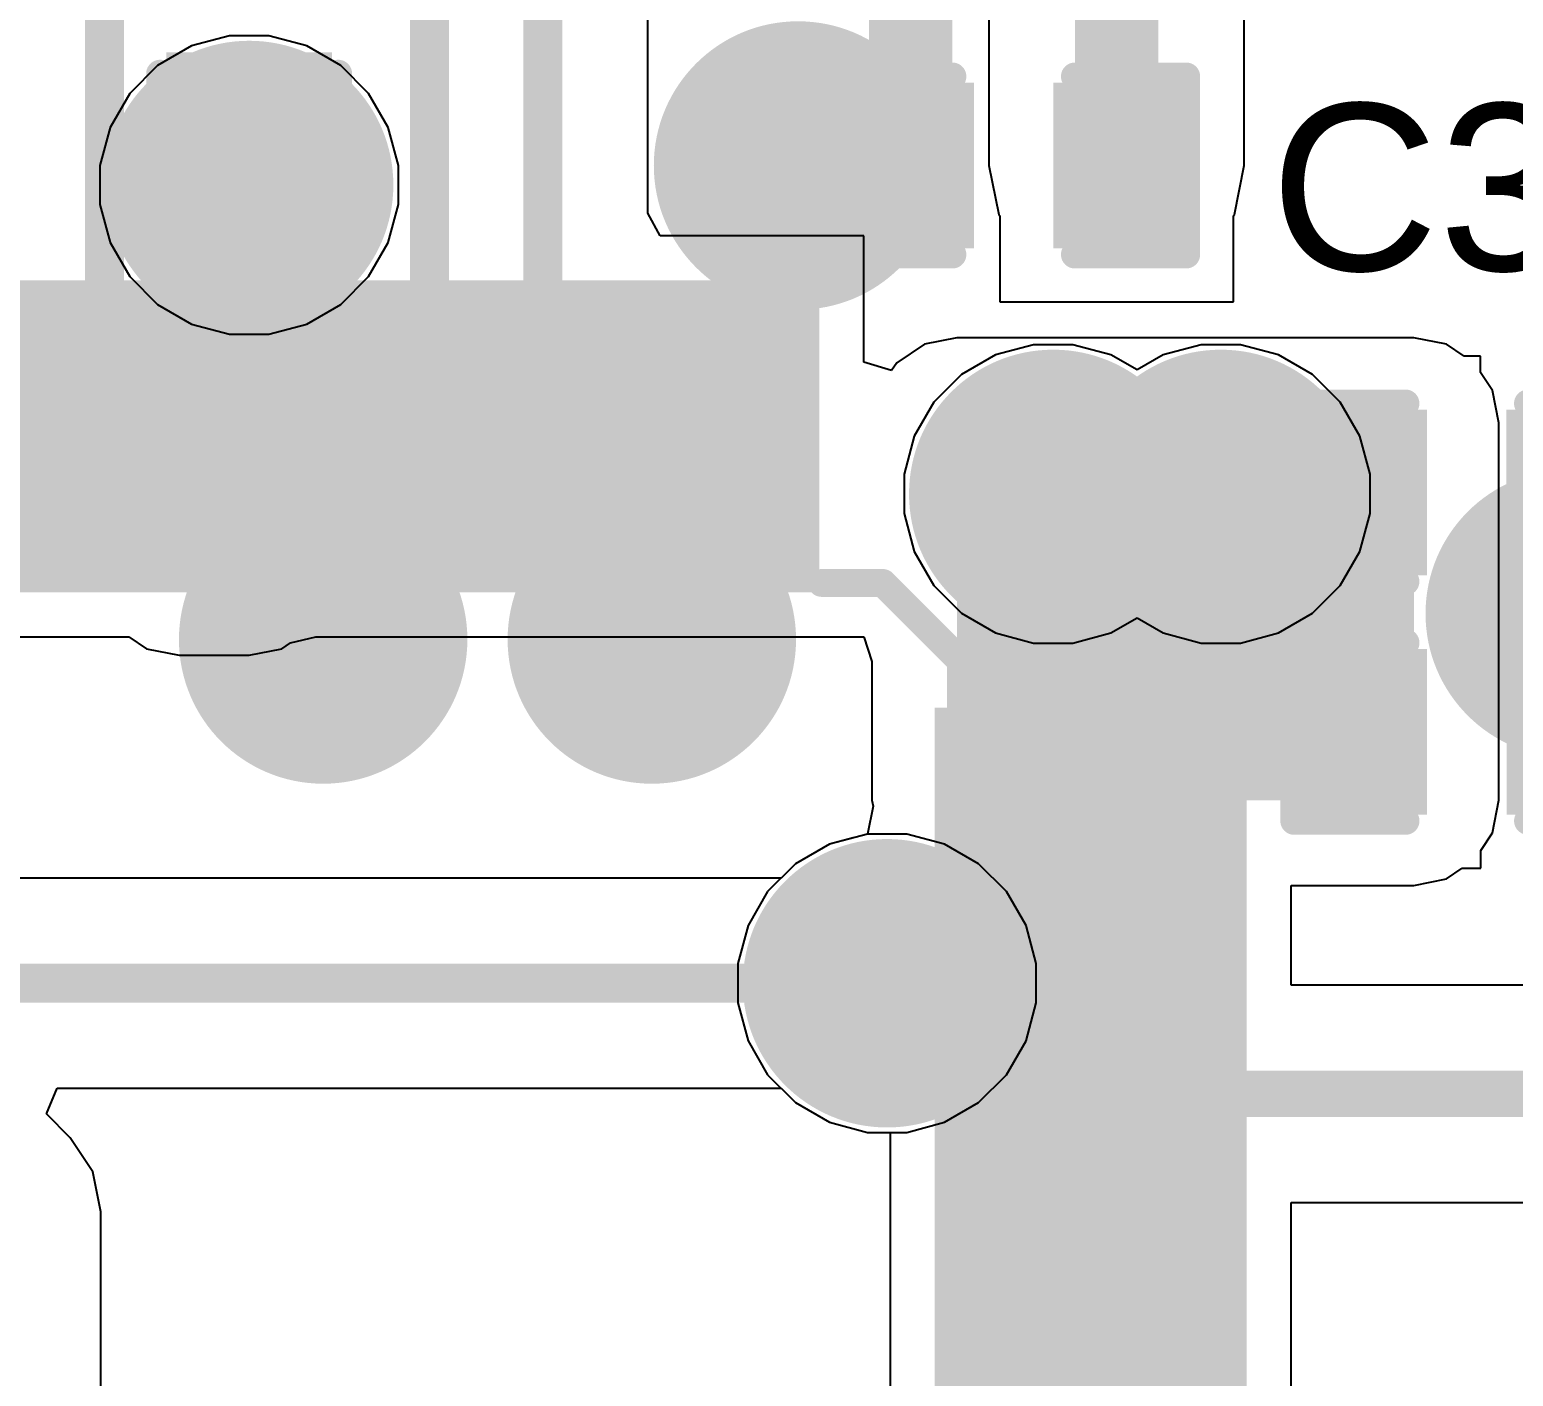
# Model space of a CAD drawing. Header units: inches. Extents: x -0.14 to 3.84, y -0.14 to 3.05.
# Drawn here: x 2.8303 to 3.0969, y 0.7752 to 1.0172 of the extents above; entities that cross this region are included whole.
import ezdxf

# ---------------------------------------------------------------- set-up
doc = ezdxf.new("R2010")
doc.units = ezdxf.units.IN
doc.header["$MEASUREMENT"] = 0
for name, color, linetype in [('Bottom Layer', 5, 'Continuous'), ('Bottom Solder', 6, 'Continuous'), ('Ground Layer', 76, 'Continuous'), ('Power Layer', 16, 'Continuous'), ('Top Layer', 1, 'Continuous'), ('Top Overlay', 2, 'Continuous'), ('Top Paste', 8, 'Continuous'), ('Top Solder', 216, 'Continuous'), ('Via Holes', 16, 'Continuous')]:
    doc.layers.add(name, color=color, linetype=linetype)
doc.styles.add('Arial', font='', dxfattribs={"height": 0.2})
doc.styles.get('Arial').set_extended_font_data('Arial')

# ---------------------------------------------------------------- blocks, each defined once
blk = doc.blocks.new('48_LQFP__7_7__6')
at = {"layer": 'Top Layer'}
for points in [[(-0.02323, 0.19134), (-0.02323, 0.14331), (-0.03583, 0.14331), (-0.03583, 0.19134)], [(-0.00354, 0.19134), (-0.00354, 0.14331), (-0.01614, 0.14331), (-0.01614, 0.19134)], [(0.01614, 0.19134), (0.01614, 0.14331), (0.00354, 0.14331), (0.00354, 0.19134)], [(0.03583, 0.19134), (0.03583, 0.14331), (0.02323, 0.14331), (0.02323, 0.19134)], [(0.05551, 0.19134), (0.05551, 0.14331), (0.04291, 0.14331), (0.04291, 0.19134)], [(0.0752, 0.19134), (0.0752, 0.14331), (0.0626, 0.14331), (0.0626, 0.19134)], [(0.09488, 0.19134), (0.09488, 0.14331), (0.08228, 0.14331), (0.08228, 0.19134)], [(0.11457, 0.19134), (0.11457, 0.14331), (0.10197, 0.14331), (0.10197, 0.19134)], [(0.19134, 0.11457), (0.19134, 0.10197), (0.14331, 0.10197), (0.14331, 0.11457)], [(0.19134, 0.09488), (0.19134, 0.08228), (0.14331, 0.08228), (0.14331, 0.09488)], [(0.19134, 0.0752), (0.19134, 0.0626), (0.14331, 0.0626), (0.14331, 0.0752)], [(0.19134, 0.05551), (0.19134, 0.04291), (0.14331, 0.04291), (0.14331, 0.05551)], [(0.19134, 0.03583), (0.19134, 0.02323), (0.14331, 0.02323), (0.14331, 0.03583)], [(0.19134, 0.01614), (0.19134, 0.00354), (0.14331, 0.00354), (0.14331, 0.01614)]]:
    blk.add_hatch(color=1, dxfattribs=at).paths.add_polyline_path(points)
at = {"layer": 'Top Paste'}
for points in [[(-0.02323, 0.19134), (-0.02323, 0.14331), (-0.03583, 0.14331), (-0.03583, 0.19134)], [(-0.00354, 0.19134), (-0.00354, 0.14331), (-0.01614, 0.14331), (-0.01614, 0.19134)], [(0.01614, 0.19134), (0.01614, 0.14331), (0.00354, 0.14331), (0.00354, 0.19134)], [(0.03583, 0.19134), (0.03583, 0.14331), (0.02323, 0.14331), (0.02323, 0.19134)], [(0.05551, 0.19134), (0.05551, 0.14331), (0.04291, 0.14331), (0.04291, 0.19134)], [(0.0752, 0.19134), (0.0752, 0.14331), (0.0626, 0.14331), (0.0626, 0.19134)], [(0.09488, 0.19134), (0.09488, 0.14331), (0.08228, 0.14331), (0.08228, 0.19134)], [(0.11457, 0.19134), (0.11457, 0.14331), (0.10197, 0.14331), (0.10197, 0.19134)], [(0.19134, 0.11457), (0.19134, 0.10197), (0.14331, 0.10197), (0.14331, 0.11457)], [(0.19134, 0.09488), (0.19134, 0.08228), (0.14331, 0.08228), (0.14331, 0.09488)], [(0.19134, 0.0752), (0.19134, 0.0626), (0.14331, 0.0626), (0.14331, 0.0752)], [(0.19134, 0.05551), (0.19134, 0.04291), (0.14331, 0.04291), (0.14331, 0.05551)], [(0.19134, 0.03583), (0.19134, 0.02323), (0.14331, 0.02323), (0.14331, 0.03583)], [(0.19134, 0.01614), (0.19134, 0.00354), (0.14331, 0.00354), (0.14331, 0.01614)]]:
    blk.add_hatch(color=8, dxfattribs=at).paths.add_polyline_path(points)
at = {"layer": 'Top Solder'}
for points in [[(-0.01923, 0.19534), (-0.01923, 0.13931), (-0.03983, 0.13931), (-0.03983, 0.19534)], [(0.00046, 0.19534), (0.00046, 0.13931), (-0.02014, 0.13931), (-0.02014, 0.19534)], [(0.02014, 0.19534), (0.02014, 0.13931), (-0.00046, 0.13931), (-0.00046, 0.19534)], [(0.03983, 0.19534), (0.03983, 0.13931), (0.01923, 0.13931), (0.01923, 0.19534)], [(0.05951, 0.19534), (0.05951, 0.13931), (0.03891, 0.13931), (0.03891, 0.19534)], [(0.0792, 0.19534), (0.0792, 0.13931), (0.0586, 0.13931), (0.0586, 0.19534)], [(0.09888, 0.19534), (0.09888, 0.13931), (0.07828, 0.13931), (0.07828, 0.19534)], [(0.11857, 0.19534), (0.11857, 0.13931), (0.09797, 0.13931), (0.09797, 0.19534)], [(0.19534, 0.11857), (0.19534, 0.09797), (0.13931, 0.09797), (0.13931, 0.11857)], [(0.19534, 0.09888), (0.19534, 0.07828), (0.13931, 0.07828), (0.13931, 0.09888)], [(0.19534, 0.0792), (0.19534, 0.0586), (0.13931, 0.0586), (0.13931, 0.0792)], [(0.19534, 0.05951), (0.19534, 0.03891), (0.13931, 0.03891), (0.13931, 0.05951)], [(0.19534, 0.03983), (0.19534, 0.01923), (0.13931, 0.01923), (0.13931, 0.03983)], [(0.19534, 0.02014), (0.19534, -0.00046), (0.13931, -0.00046), (0.13931, 0.02014)], [(0.19534, 0.00046), (0.19534, -0.02014), (0.13931, -0.02014), (0.13931, 0.00046)]]:
    blk.add_hatch(color=216, dxfattribs=at).paths.add_polyline_path(points)
at = {"layer": 'Top Overlay'}
for points in [[(0.119, 0.141, 0.005, 0.005, 0), (0.13, 0.141, 0.005, 0.005, 0)], [(0.13, 0.141, 0.005, 0.005, 0), (0.144, 0.127, 0.005, 0.005, 0)], [(0.144, 0.119, 0.005, 0.005, 0), (0.144, 0.127, 0.005, 0.005, 0)]]:
    blk.add_lwpolyline(points, format="xyseb", dxfattribs=at)
for points in [[(0.11775, 0.141, 0.0025, 0.0025, 1), (0.12025, 0.141, 0.0025, 0.0025, 1)], [(0.12875, 0.141, 0.0025, 0.0025, 1), (0.13125, 0.141, 0.0025, 0.0025, 1)], [(0.12875, 0.141, 0.0025, 0.0025, 1), (0.13125, 0.141, 0.0025, 0.0025, 1)], [(0.14275, 0.127, 0.0025, 0.0025, 1), (0.14525, 0.127, 0.0025, 0.0025, 1)], [(0.14275, 0.127, 0.0025, 0.0025, 1), (0.14525, 0.127, 0.0025, 0.0025, 1)], [(0.14275, 0.119, 0.0025, 0.0025, 1), (0.14525, 0.119, 0.0025, 0.0025, 1)]]:
    blk.add_lwpolyline(points, format="xyseb", close=True, dxfattribs=at)
blk = doc.blocks.new('C___0402_136')
at = {"layer": 'Top Layer'}
for points in [[(-0.0275, -0.0125), (-0.0275, 0.0125), (-0.0095, 0.0125), (-0.0095, -0.0125)], [(0.0095, -0.0125), (0.0095, 0.0125), (0.0275, 0.0125), (0.0275, -0.0125)]]:
    blk.add_hatch(color=1, dxfattribs=at).paths.add_polyline_path(points)
at = {"layer": 'Top Paste'}
for points in [[(-0.0275, -0.0125), (-0.0275, 0.0125), (-0.0095, 0.0125), (-0.0095, -0.0125)], [(0.0095, -0.0125), (0.0095, 0.0125), (0.0275, 0.0125), (0.0275, -0.0125)]]:
    blk.add_hatch(color=8, dxfattribs=at).paths.add_polyline_path(points)
at = {"layer": 'Top Solder'}
for points in [[(-0.02986, -0.01486), (-0.02986, 0.01486), (-0.00714, 0.01486), (-0.00714, -0.01486)], [(0.00714, -0.01486), (0.00714, 0.01486), (0.02986, 0.01486), (0.02986, -0.01486)]]:
    blk.add_hatch(color=216, dxfattribs=at).paths.add_polyline_path(points)
at = {"layer": 'Top Overlay'}
for points in [[(-0.031, 0.016, 0.005, 0.005, 0), (-0.011, 0.016, 0.005, 0.005, 0)], [(-0.031, -0.016, 0.005, 0.005, 0), (-0.031, 0.016, 0.005, 0.005, 0)], [(0.011, 0.016, 0.005, 0.005, 0), (0.031, 0.016, 0.005, 0.005, 0)], [(0.031, -0.016, 0.005, 0.005, 0), (0.031, 0.016, 0.005, 0.005, 0)], [(-0.031, -0.016, 0.005, 0.005, 0), (-0.011, -0.016, 0.005, 0.005, 0)], [(0.011, -0.016, 0.005, 0.005, 0), (0.031, -0.016, 0.005, 0.005, 0)]]:
    blk.add_lwpolyline(points, format="xyseb", dxfattribs=at)
for points in [[(-0.03225, 0.016, 0.0025, 0.0025, 1), (-0.02975, 0.016, 0.0025, 0.0025, 1)], [(-0.03225, 0.016, 0.0025, 0.0025, 1), (-0.02975, 0.016, 0.0025, 0.0025, 1)], [(-0.01225, 0.016, 0.0025, 0.0025, 1), (-0.00975, 0.016, 0.0025, 0.0025, 1)], [(0.00975, 0.016, 0.0025, 0.0025, 1), (0.01225, 0.016, 0.0025, 0.0025, 1)], [(0.02975, 0.016, 0.0025, 0.0025, 1), (0.03225, 0.016, 0.0025, 0.0025, 1)], [(0.02975, 0.016, 0.0025, 0.0025, 1), (0.03225, 0.016, 0.0025, 0.0025, 1)], [(-0.03225, -0.016, 0.0025, 0.0025, 1), (-0.02975, -0.016, 0.0025, 0.0025, 1)], [(-0.03225, -0.016, 0.0025, 0.0025, 1), (-0.02975, -0.016, 0.0025, 0.0025, 1)], [(-0.01225, -0.016, 0.0025, 0.0025, 1), (-0.00975, -0.016, 0.0025, 0.0025, 1)], [(0.00975, -0.016, 0.0025, 0.0025, 1), (0.01225, -0.016, 0.0025, 0.0025, 1)], [(0.02975, -0.016, 0.0025, 0.0025, 1), (0.03225, -0.016, 0.0025, 0.0025, 1)], [(0.02975, -0.016, 0.0025, 0.0025, 1), (0.03225, -0.016, 0.0025, 0.0025, 1)]]:
    blk.add_lwpolyline(points, format="xyseb", close=True, dxfattribs=at)
blk = doc.blocks.new('C___0402_139')
at = {"layer": 'Top Layer'}
for points in [[(-0.0275, -0.0125), (-0.0275, 0.0125), (-0.0095, 0.0125), (-0.0095, -0.0125)], [(0.0095, -0.0125), (0.0095, 0.0125), (0.0275, 0.0125), (0.0275, -0.0125)]]:
    blk.add_hatch(color=1, dxfattribs=at).paths.add_polyline_path(points)
at = {"layer": 'Top Paste'}
for points in [[(-0.0275, -0.0125), (-0.0275, 0.0125), (-0.0095, 0.0125), (-0.0095, -0.0125)], [(0.0095, -0.0125), (0.0095, 0.0125), (0.0275, 0.0125), (0.0275, -0.0125)]]:
    blk.add_hatch(color=8, dxfattribs=at).paths.add_polyline_path(points)
at = {"layer": 'Top Solder'}
for points in [[(-0.02986, -0.01486), (-0.02986, 0.01486), (-0.00714, 0.01486), (-0.00714, -0.01486)], [(0.00714, -0.01486), (0.00714, 0.01486), (0.02986, 0.01486), (0.02986, -0.01486)]]:
    blk.add_hatch(color=216, dxfattribs=at).paths.add_polyline_path(points)
at = {"layer": 'Top Overlay'}
for points in [[(-0.031, -0.016, 0.005, 0.005, 0), (-0.031, 0.016, 0.005, 0.005, 0)], [(-0.011, 0.016, 0.005, 0.005, 0), (-0.031, 0.016, 0.005, 0.005, 0)], [(0.031, 0.016, 0.005, 0.005, 0), (0.011, 0.016, 0.005, 0.005, 0)], [(0.031, -0.016, 0.005, 0.005, 0), (0.031, 0.016, 0.005, 0.005, 0)], [(-0.011, -0.016, 0.005, 0.005, 0), (-0.031, -0.016, 0.005, 0.005, 0)], [(0.031, -0.016, 0.005, 0.005, 0), (0.011, -0.016, 0.005, 0.005, 0)]]:
    blk.add_lwpolyline(points, format="xyseb", dxfattribs=at)
for points in [[(-0.03225, 0.016, 0.0025, 0.0025, 1), (-0.02975, 0.016, 0.0025, 0.0025, 1)], [(-0.03225, 0.016, 0.0025, 0.0025, 1), (-0.02975, 0.016, 0.0025, 0.0025, 1)], [(-0.01225, 0.016, 0.0025, 0.0025, 1), (-0.00975, 0.016, 0.0025, 0.0025, 1)], [(0.00975, 0.016, 0.0025, 0.0025, 1), (0.01225, 0.016, 0.0025, 0.0025, 1)], [(0.02975, 0.016, 0.0025, 0.0025, 1), (0.03225, 0.016, 0.0025, 0.0025, 1)], [(0.02975, 0.016, 0.0025, 0.0025, 1), (0.03225, 0.016, 0.0025, 0.0025, 1)], [(-0.03225, -0.016, 0.0025, 0.0025, 1), (-0.02975, -0.016, 0.0025, 0.0025, 1)], [(-0.03225, -0.016, 0.0025, 0.0025, 1), (-0.02975, -0.016, 0.0025, 0.0025, 1)], [(-0.01225, -0.016, 0.0025, 0.0025, 1), (-0.00975, -0.016, 0.0025, 0.0025, 1)], [(0.00975, -0.016, 0.0025, 0.0025, 1), (0.01225, -0.016, 0.0025, 0.0025, 1)], [(0.02975, -0.016, 0.0025, 0.0025, 1), (0.03225, -0.016, 0.0025, 0.0025, 1)], [(0.02975, -0.016, 0.0025, 0.0025, 1), (0.03225, -0.016, 0.0025, 0.0025, 1)]]:
    blk.add_lwpolyline(points, format="xyseb", close=True, dxfattribs=at)
blk = doc.blocks.new('C___0402_141')
at = {"layer": 'Top Layer'}
for points in [[(-0.0275, -0.0125), (-0.0275, 0.0125), (-0.0095, 0.0125), (-0.0095, -0.0125)], [(0.0095, -0.0125), (0.0095, 0.0125), (0.0275, 0.0125), (0.0275, -0.0125)]]:
    blk.add_hatch(color=1, dxfattribs=at).paths.add_polyline_path(points)
at = {"layer": 'Top Paste'}
for points in [[(-0.0275, -0.0125), (-0.0275, 0.0125), (-0.0095, 0.0125), (-0.0095, -0.0125)], [(0.0095, -0.0125), (0.0095, 0.0125), (0.0275, 0.0125), (0.0275, -0.0125)]]:
    blk.add_hatch(color=8, dxfattribs=at).paths.add_polyline_path(points)
at = {"layer": 'Top Solder'}
for points in [[(-0.02986, -0.01486), (-0.02986, 0.01486), (-0.00714, 0.01486), (-0.00714, -0.01486)], [(0.00714, -0.01486), (0.00714, 0.01486), (0.02986, 0.01486), (0.02986, -0.01486)]]:
    blk.add_hatch(color=216, dxfattribs=at).paths.add_polyline_path(points)
at = {"layer": 'Top Overlay'}
for points in [[(-0.031, 0.016, 0.005, 0.005, 0), (-0.031, -0.016, 0.005, 0.005, 0)], [(-0.011, 0.016, 0.005, 0.005, 0), (-0.031, 0.016, 0.005, 0.005, 0)], [(0.031, 0.016, 0.005, 0.005, 0), (0.011, 0.016, 0.005, 0.005, 0)], [(0.031, 0.016, 0.005, 0.005, 0), (0.031, -0.016, 0.005, 0.005, 0)], [(-0.011, -0.016, 0.005, 0.005, 0), (-0.031, -0.016, 0.005, 0.005, 0)], [(0.031, -0.016, 0.005, 0.005, 0), (0.011, -0.016, 0.005, 0.005, 0)]]:
    blk.add_lwpolyline(points, format="xyseb", dxfattribs=at)
for points in [[(-0.03225, 0.016, 0.0025, 0.0025, 1), (-0.02975, 0.016, 0.0025, 0.0025, 1)], [(-0.03225, 0.016, 0.0025, 0.0025, 1), (-0.02975, 0.016, 0.0025, 0.0025, 1)], [(-0.01225, 0.016, 0.0025, 0.0025, 1), (-0.00975, 0.016, 0.0025, 0.0025, 1)], [(0.00975, 0.016, 0.0025, 0.0025, 1), (0.01225, 0.016, 0.0025, 0.0025, 1)], [(0.02975, 0.016, 0.0025, 0.0025, 1), (0.03225, 0.016, 0.0025, 0.0025, 1)], [(0.02975, 0.016, 0.0025, 0.0025, 1), (0.03225, 0.016, 0.0025, 0.0025, 1)], [(-0.03225, -0.016, 0.0025, 0.0025, 1), (-0.02975, -0.016, 0.0025, 0.0025, 1)], [(-0.03225, -0.016, 0.0025, 0.0025, 1), (-0.02975, -0.016, 0.0025, 0.0025, 1)], [(-0.01225, -0.016, 0.0025, 0.0025, 1), (-0.00975, -0.016, 0.0025, 0.0025, 1)], [(0.00975, -0.016, 0.0025, 0.0025, 1), (0.01225, -0.016, 0.0025, 0.0025, 1)], [(0.02975, -0.016, 0.0025, 0.0025, 1), (0.03225, -0.016, 0.0025, 0.0025, 1)], [(0.02975, -0.016, 0.0025, 0.0025, 1), (0.03225, -0.016, 0.0025, 0.0025, 1)]]:
    blk.add_lwpolyline(points, format="xyseb", close=True, dxfattribs=at)
blk = doc.blocks.new('C___0402_142')
at = {"layer": 'Top Layer'}
for points in [[(-0.0275, -0.0125), (-0.0275, 0.0125), (-0.0095, 0.0125), (-0.0095, -0.0125)], [(0.0095, -0.0125), (0.0095, 0.0125), (0.0275, 0.0125), (0.0275, -0.0125)]]:
    blk.add_hatch(color=1, dxfattribs=at).paths.add_polyline_path(points)
at = {"layer": 'Top Paste'}
for points in [[(-0.0275, -0.0125), (-0.0275, 0.0125), (-0.0095, 0.0125), (-0.0095, -0.0125)], [(0.0095, -0.0125), (0.0095, 0.0125), (0.0275, 0.0125), (0.0275, -0.0125)]]:
    blk.add_hatch(color=8, dxfattribs=at).paths.add_polyline_path(points)
at = {"layer": 'Top Solder'}
for points in [[(-0.02986, -0.01486), (-0.02986, 0.01486), (-0.00714, 0.01486), (-0.00714, -0.01486)], [(0.00714, -0.01486), (0.00714, 0.01486), (0.02986, 0.01486), (0.02986, -0.01486)]]:
    blk.add_hatch(color=216, dxfattribs=at).paths.add_polyline_path(points)
at = {"layer": 'Top Overlay'}
for points in [[(-0.031, 0.016, 0.005, 0.005, 0), (-0.031, -0.016, 0.005, 0.005, 0)], [(-0.011, 0.016, 0.005, 0.005, 0), (-0.031, 0.016, 0.005, 0.005, 0)], [(0.031, 0.016, 0.005, 0.005, 0), (0.011, 0.016, 0.005, 0.005, 0)], [(0.031, 0.016, 0.005, 0.005, 0), (0.031, -0.016, 0.005, 0.005, 0)], [(-0.011, -0.016, 0.005, 0.005, 0), (-0.031, -0.016, 0.005, 0.005, 0)], [(0.031, -0.016, 0.005, 0.005, 0), (0.011, -0.016, 0.005, 0.005, 0)]]:
    blk.add_lwpolyline(points, format="xyseb", dxfattribs=at)
for points in [[(-0.03225, 0.016, 0.0025, 0.0025, 1), (-0.02975, 0.016, 0.0025, 0.0025, 1)], [(-0.03225, 0.016, 0.0025, 0.0025, 1), (-0.02975, 0.016, 0.0025, 0.0025, 1)], [(-0.01225, 0.016, 0.0025, 0.0025, 1), (-0.00975, 0.016, 0.0025, 0.0025, 1)], [(0.00975, 0.016, 0.0025, 0.0025, 1), (0.01225, 0.016, 0.0025, 0.0025, 1)], [(0.02975, 0.016, 0.0025, 0.0025, 1), (0.03225, 0.016, 0.0025, 0.0025, 1)], [(0.02975, 0.016, 0.0025, 0.0025, 1), (0.03225, 0.016, 0.0025, 0.0025, 1)], [(-0.03225, -0.016, 0.0025, 0.0025, 1), (-0.02975, -0.016, 0.0025, 0.0025, 1)], [(-0.03225, -0.016, 0.0025, 0.0025, 1), (-0.02975, -0.016, 0.0025, 0.0025, 1)], [(-0.01225, -0.016, 0.0025, 0.0025, 1), (-0.00975, -0.016, 0.0025, 0.0025, 1)], [(0.00975, -0.016, 0.0025, 0.0025, 1), (0.01225, -0.016, 0.0025, 0.0025, 1)], [(0.02975, -0.016, 0.0025, 0.0025, 1), (0.03225, -0.016, 0.0025, 0.0025, 1)], [(0.02975, -0.016, 0.0025, 0.0025, 1), (0.03225, -0.016, 0.0025, 0.0025, 1)]]:
    blk.add_lwpolyline(points, format="xyseb", close=True, dxfattribs=at)

msp = doc.modelspace()

# ---------------------------------------------------------------- hatches: boundary and pattern name
at = {"layer": 'Bottom Layer'}
h = msp.add_hatch(color=5, dxfattribs=at)
edge = h.paths.add_edge_path()
edge.add_arc((2.96836, 0.99275), 0.01181, 0, 360)
h = msp.add_hatch(color=5, dxfattribs=at)
edge = h.paths.add_edge_path()
edge.add_arc((2.86974, 0.98925), 0.01181, 0, 360)
h = msp.add_hatch(color=5, dxfattribs=at)
edge = h.paths.add_edge_path()
edge.add_arc((3.01421, 0.93375), 0.01181, 0, 360)
h = msp.add_hatch(color=5, dxfattribs=at)
edge = h.paths.add_edge_path()
edge.add_arc((3.04432, 0.93375), 0.01181, 0, 360)
h = msp.add_hatch(color=5, dxfattribs=at)
edge = h.paths.add_edge_path()
edge.add_arc((3.10701, 0.91224), 0.01181, 0, 360)
h = msp.add_hatch(color=5, dxfattribs=at)
edge = h.paths.add_edge_path()
edge.add_arc((2.88304, 0.90759), 0.01181, 0, 360)
h = msp.add_hatch(color=5, dxfattribs=at)
edge = h.paths.add_edge_path()
edge.add_arc((2.94209, 0.90759), 0.01181, 0, 360)
h = msp.add_hatch(color=5, dxfattribs=at)
edge = h.paths.add_edge_path()
edge.add_arc((2.98435, 0.84583), 0.01181, 0, 360)
at = {"layer": 'Bottom Solder'}
h = msp.add_hatch(color=6, dxfattribs=at)
edge = h.paths.add_edge_path()
edge.add_arc((2.96836, 0.99275), 0.01581, 0, 360)
h = msp.add_hatch(color=6, dxfattribs=at)
edge = h.paths.add_edge_path()
edge.add_arc((2.86974, 0.98925), 0.01581, 0, 360)
h = msp.add_hatch(color=6, dxfattribs=at)
edge = h.paths.add_edge_path()
edge.add_arc((3.01421, 0.93375), 0.01581, 0, 360)
h = msp.add_hatch(color=6, dxfattribs=at)
edge = h.paths.add_edge_path()
edge.add_arc((3.04432, 0.93375), 0.01581, 0, 360)
h = msp.add_hatch(color=6, dxfattribs=at)
edge = h.paths.add_edge_path()
edge.add_arc((3.10701, 0.91224), 0.01581, 0, 360)
h = msp.add_hatch(color=6, dxfattribs=at)
edge = h.paths.add_edge_path()
edge.add_arc((2.88304, 0.90759), 0.01581, 0, 360)
h = msp.add_hatch(color=6, dxfattribs=at)
edge = h.paths.add_edge_path()
edge.add_arc((2.94209, 0.90759), 0.01581, 0, 360)
h = msp.add_hatch(color=6, dxfattribs=at)
edge = h.paths.add_edge_path()
edge.add_arc((2.98435, 0.84583), 0.01581, 0, 360)
at = {"layer": 'Ground Layer'}
h = msp.add_hatch(color=76, dxfattribs=at)
edge = h.paths.add_edge_path()
edge.add_arc((2.86974, 0.98925), 0.02591, 0, 360)
h = msp.add_hatch(color=76, dxfattribs=at)
edge = h.paths.add_edge_path()
edge.add_arc((3.01421, 0.93375), 0.02591, 0, 360)
h = msp.add_hatch(color=76, dxfattribs=at)
edge = h.paths.add_edge_path()
edge.add_arc((3.04432, 0.93375), 0.02591, 0, 360)
h = msp.add_hatch(color=76, dxfattribs=at)
edge = h.paths.add_edge_path()
edge.add_arc((2.98435, 0.84583), 0.02591, 0, 360)
at = {"layer": 'Power Layer'}
h = msp.add_hatch(color=16, dxfattribs=at)
edge = h.paths.add_edge_path()
edge.add_arc((2.96836, 0.99275), 0.02591, 0, 360)
h = msp.add_hatch(color=16, dxfattribs=at)
edge = h.paths.add_edge_path()
edge.add_arc((3.10701, 0.91224), 0.02591, 0, 360)
h = msp.add_hatch(color=16, dxfattribs=at)
edge = h.paths.add_edge_path()
edge.add_arc((2.88304, 0.90759), 0.02591, 0, 360)
h = msp.add_hatch(color=16, dxfattribs=at)
edge = h.paths.add_edge_path()
edge.add_arc((2.94209, 0.90759), 0.02591, 0, 360)
h = msp.add_hatch(color=16, dxfattribs=at)
edge = h.paths.add_edge_path()
edge.add_arc((2.98435, 0.84583), 0.02591, 0, 360)
at = {"layer": 'Top Layer'}
for points in [[(2.86974, 0.92005), (2.86974, 1.01075), (2.85714, 1.01075), (2.85714, 0.92005)], [(2.85724, 0.97654), (2.88224, 0.97654), (2.88224, 1.01075), (2.85724, 1.01075)], [(2.9976, 0.98098), (2.9976, 1.00453), (2.96836, 1.00453), (2.96836, 0.98098)], [(3.079, 0.87872), (3.079, 0.9465), (2.99691, 0.9465), (2.99691, 0.87872)]]:
    msp.add_hatch(color=1, dxfattribs=at).paths.add_polyline_path(points)
h = msp.add_hatch(color=1, dxfattribs=at)
edge = h.paths.add_edge_path()
edge.add_arc((2.96836, 0.99275), 0.01181, 0, 360)
h = msp.add_hatch(color=1, dxfattribs=at)
edge = h.paths.add_edge_path()
edge.add_arc((2.86974, 0.98925), 0.01181, 0, 360)
h = msp.add_hatch(color=1, dxfattribs=at)
edge = h.paths.add_edge_path()
edge.add_arc((3.01421, 0.93375), 0.01181, 0, 360)
h = msp.add_hatch(color=1, dxfattribs=at)
edge = h.paths.add_edge_path()
edge.add_arc((3.04432, 0.93375), 0.01181, 0, 360)
h = msp.add_hatch(color=1, dxfattribs=at)
edge = h.paths.add_edge_path()
edge.add_arc((3.10701, 0.91224), 0.01181, 0, 360)
h = msp.add_hatch(color=1, dxfattribs=at)
edge = h.paths.add_edge_path()
edge.add_arc((2.88304, 0.90759), 0.01181, 0, 360)
h = msp.add_hatch(color=1, dxfattribs=at)
edge = h.paths.add_edge_path()
edge.add_arc((2.94209, 0.90759), 0.01181, 0, 360)
h = msp.add_hatch(color=1, dxfattribs=at)
edge = h.paths.add_edge_path()
edge.add_arc((2.98435, 0.84583), 0.01181, 0, 360)
at = {"layer": 'Top Solder'}
h = msp.add_hatch(color=216, dxfattribs=at)
edge = h.paths.add_edge_path()
edge.add_arc((2.96836, 0.99275), 0.01581, 0, 360)
h = msp.add_hatch(color=216, dxfattribs=at)
edge = h.paths.add_edge_path()
edge.add_arc((2.86974, 0.98925), 0.01581, 0, 360)
h = msp.add_hatch(color=216, dxfattribs=at)
edge = h.paths.add_edge_path()
edge.add_arc((3.01421, 0.93375), 0.01581, 0, 360)
h = msp.add_hatch(color=216, dxfattribs=at)
edge = h.paths.add_edge_path()
edge.add_arc((3.04432, 0.93375), 0.01581, 0, 360)
h = msp.add_hatch(color=216, dxfattribs=at)
edge = h.paths.add_edge_path()
edge.add_arc((3.10701, 0.91224), 0.01581, 0, 360)
h = msp.add_hatch(color=216, dxfattribs=at)
edge = h.paths.add_edge_path()
edge.add_arc((2.88304, 0.90759), 0.01581, 0, 360)
h = msp.add_hatch(color=216, dxfattribs=at)
edge = h.paths.add_edge_path()
edge.add_arc((2.94209, 0.90759), 0.01581, 0, 360)
h = msp.add_hatch(color=216, dxfattribs=at)
edge = h.paths.add_edge_path()
edge.add_arc((2.98435, 0.84583), 0.01581, 0, 360)
at = {"layer": 'Via Holes'}
h = msp.add_hatch(color=7, dxfattribs=at)
edge = h.paths.add_edge_path()
edge.add_arc((2.96836, 0.99275), 0.00591, 0, 360)
h = msp.add_hatch(color=7, dxfattribs=at)
edge = h.paths.add_edge_path()
edge.add_arc((2.86974, 0.98925), 0.00591, 0, 360)
h = msp.add_hatch(color=7, dxfattribs=at)
edge = h.paths.add_edge_path()
edge.add_arc((3.01421, 0.93375), 0.00591, 0, 360)
h = msp.add_hatch(color=7, dxfattribs=at)
edge = h.paths.add_edge_path()
edge.add_arc((3.04432, 0.93375), 0.00591, 0, 360)
h = msp.add_hatch(color=7, dxfattribs=at)
edge = h.paths.add_edge_path()
edge.add_arc((2.88304, 0.90759), 0.00591, 0, 360)
h = msp.add_hatch(color=7, dxfattribs=at)
edge = h.paths.add_edge_path()
edge.add_arc((2.94209, 0.90759), 0.00591, 0, 360)
h = msp.add_hatch(color=7, dxfattribs=at)
edge = h.paths.add_edge_path()
edge.add_arc((2.98435, 0.84583), 0.00591, 0, 360)

# ---------------------------------------------------------------- linework, layer by layer
at = {"layer": 'Bottom Layer'}
for p, q in [((2.86621, 1.01606), (2.85939, 1.01424)), ((2.87327, 1.01606), (2.86621, 1.01606)), ((2.88009, 1.01424), (2.87327, 1.01606)), ((2.85939, 1.01424), (2.85328, 1.01071)), ((2.8862, 1.01071), (2.88009, 1.01424)), ((2.85328, 1.01071), (2.84829, 1.00571)), ((2.8912, 1.00571), (2.8862, 1.01071)), ((2.84829, 1.00571), (2.84476, 0.9996)), ((2.89473, 0.9996), (2.8912, 1.00571)), ((2.84476, 0.9996), (2.84293, 0.99278)), ((2.89655, 0.99278), (2.89473, 0.9996)), ((2.84293, 0.99278), (2.84293, 0.98572)), ((2.89655, 0.98572), (2.89655, 0.99278)), ((2.84293, 0.98572), (2.84476, 0.9789)), ((2.89473, 0.9789), (2.89655, 0.98572)), ((2.84476, 0.9789), (2.84829, 0.97279)), ((2.8912, 0.97279), (2.89473, 0.9789)), ((2.84829, 0.97279), (2.85328, 0.9678)), ((2.8862, 0.9678), (2.8912, 0.97279)), ((2.85328, 0.9678), (2.85939, 0.96427)), ((2.88009, 0.96427), (2.8862, 0.9678)), ((2.85939, 0.96427), (2.86621, 0.96244)), ((2.86621, 0.96244), (2.87327, 0.96244)), ((2.87327, 0.96244), (2.88009, 0.96427)), ((3.01068, 0.96056), (3.00386, 0.95873)), ((3.01774, 0.96056), (3.01068, 0.96056)), ((3.02456, 0.95873), (3.01774, 0.96056)), ((3.04079, 0.96056), (3.03397, 0.95873)), ((3.04785, 0.96056), (3.04079, 0.96056)), ((3.05467, 0.95873), (3.04785, 0.96056)), ((3.00386, 0.95873), (2.99775, 0.9552)), ((3.02927, 0.95602), (3.02456, 0.95873)), ((3.03397, 0.95873), (3.02927, 0.95602)), ((3.06078, 0.9552), (3.05467, 0.95873)), ((2.99775, 0.9552), (2.99276, 0.95021)), ((3.06577, 0.95021), (3.06078, 0.9552)), ((2.99276, 0.95021), (2.98923, 0.9441)), ((3.0693, 0.9441), (3.06577, 0.95021)), ((2.98923, 0.9441), (2.9874, 0.93728)), ((3.07113, 0.93728), (3.0693, 0.9441)), ((2.9874, 0.93728), (2.9874, 0.93022)), ((3.07113, 0.93022), (3.07113, 0.93728)), ((2.9874, 0.93022), (2.98923, 0.9234)), ((3.0693, 0.9234), (3.07113, 0.93022)), ((2.98923, 0.9234), (2.99276, 0.91729)), ((3.06577, 0.91729), (3.0693, 0.9234)), ((2.99276, 0.91729), (2.99775, 0.9123)), ((3.06078, 0.9123), (3.06577, 0.91729)), ((2.99775, 0.9123), (3.00386, 0.90877)), ((3.05467, 0.90877), (3.06078, 0.9123)), ((3.02456, 0.90877), (3.02927, 0.91148)), ((3.02927, 0.91148), (3.03397, 0.90877)), ((3.00386, 0.90877), (3.01068, 0.90694)), ((3.01068, 0.90694), (3.01774, 0.90694)), ((3.01774, 0.90694), (3.02456, 0.90877)), ((3.03397, 0.90877), (3.04079, 0.90694)), ((3.04079, 0.90694), (3.04785, 0.90694)), ((3.04785, 0.90694), (3.05467, 0.90877)), ((2.98082, 0.87264), (2.974, 0.87082)), ((2.98788, 0.87264), (2.98082, 0.87264)), ((2.9947, 0.87082), (2.98788, 0.87264)), ((2.974, 0.87082), (2.96789, 0.86729)), ((3.00081, 0.86729), (2.9947, 0.87082)), ((2.96789, 0.86729), (2.9653, 0.86469)), ((3.00581, 0.86229), (3.00081, 0.86729)), ((2.9653, 0.86469), (2.82493, 0.86469)), ((3.00934, 0.85618), (3.00581, 0.86229)), ((3.01116, 0.84936), (3.00934, 0.85618)), ((3.01116, 0.8423), (3.01116, 0.84936)), ((3.00934, 0.83548), (3.01116, 0.8423)), ((3.00581, 0.82937), (3.00934, 0.83548)), ((3.00081, 0.82438), (3.00581, 0.82937)), ((2.83332, 0.82235), (2.83524, 0.82697)), ((2.83524, 0.82697), (2.9653, 0.82697)), ((2.9653, 0.82697), (2.96789, 0.82438)), ((2.96789, 0.82438), (2.974, 0.82085)), ((2.9947, 0.82085), (3.00081, 0.82438)), ((2.8376, 0.81808), (2.83332, 0.82235)), ((2.974, 0.82085), (2.98082, 0.81902)), ((2.98082, 0.81902), (2.98788, 0.81902)), ((2.98788, 0.81902), (2.9947, 0.82085)), ((2.84168, 0.81196), (2.8376, 0.81808)), ((2.84312, 0.80474), (2.84168, 0.81196)), ((2.84312, 0.67048), (2.84312, 0.80474))]:
    msp.add_line(p, q, dxfattribs=at)
msp.add_lwpolyline([(2.81712, 0.84583, 0.007, 0.007, 0), (2.98435, 0.84583, 0.007, 0.007, 0)], format="xyseb", dxfattribs=at)
msp.add_lwpolyline([(2.9826, 0.84583, 0.0035, 0.0035, 1), (2.9861, 0.84583, 0.0035, 0.0035, 1)], format="xyseb", close=True, dxfattribs=at)
at = {"layer": 'Top Layer'}
for p, q in [((2.94136, 0.98417), (2.94136, 1.07968)), ((3.00266, 1.04497), (3.00266, 0.99275)), ((3.04854, 0.99275), (3.04854, 1.02038)), ((3.00266, 0.99275), (3.00441, 0.98397)), ((3.0468, 0.98397), (3.04854, 0.99275)), ((2.94357, 0.98009), (2.94136, 0.98417)), ((3.00441, 0.98397), (3.0046, 0.98368)), ((3.0046, 0.98368), (3.0046, 0.96825)), ((3.0466, 0.98368), (3.0468, 0.98397)), ((3.0466, 0.96825), (3.0466, 0.98368)), ((2.98017, 0.98009), (2.94357, 0.98009)), ((2.98017, 0.95744), (2.98017, 0.98009)), ((3.0046, 0.96825), (3.0466, 0.96825)), ((2.99106, 0.96063), (2.98609, 0.95731)), ((2.99691, 0.96179), (2.99106, 0.96063)), ((3.079, 0.96179), (2.99691, 0.96179)), ((3.08485, 0.96063), (3.079, 0.96179)), ((3.08804, 0.9585), (3.08485, 0.96063)), ((2.98517, 0.95593), (2.98017, 0.95744)), ((2.98609, 0.95731), (2.98517, 0.95593)), ((3.091, 0.9585), (3.08804, 0.9585)), ((3.091, 0.95554), (3.091, 0.9585)), ((3.09313, 0.95235), (3.091, 0.95554)), ((3.09429, 0.9465), (3.09313, 0.95235)), ((3.09429, 0.87872), (3.09429, 0.9465)), ((2.80577, 0.90806), (2.8481, 0.90806)), ((2.8481, 0.90806), (2.85129, 0.90593)), ((2.87559, 0.90593), (2.87718, 0.90699)), ((2.87718, 0.90699), (2.88174, 0.90805)), ((2.88174, 0.90805), (2.88452, 0.90805)), ((2.88452, 0.90805), (2.88452, 0.90806)), ((2.88452, 0.90806), (2.93857, 0.90806)), ((2.93857, 0.90806), (2.94218, 0.90805)), ((2.94218, 0.90805), (2.9458, 0.90806)), ((2.9458, 0.90806), (2.98017, 0.90805)), ((2.98017, 0.90805), (2.98161, 0.90365)), ((2.85129, 0.90593), (2.85714, 0.90476)), ((2.85714, 0.90476), (2.86974, 0.90476)), ((2.86974, 0.90476), (2.87559, 0.90593)), ((2.98161, 0.90365), (2.98161, 0.87872)), ((2.98183, 0.87764), (2.98082, 0.87264)), ((2.98161, 0.87872), (2.98183, 0.87764)), ((3.09313, 0.87286), (3.09429, 0.87872)), ((2.97825, 0.87195), (2.974, 0.87082)), ((2.98082, 0.87264), (2.97825, 0.87195)), ((3.09101, 0.86969), (3.09313, 0.87286)), ((2.974, 0.87082), (2.96789, 0.86729)), ((3.09101, 0.8665), (3.09101, 0.86969)), ((2.96789, 0.86729), (2.9629, 0.86229)), ((3.08485, 0.86459), (3.08771, 0.8665)), ((3.08771, 0.8665), (3.09101, 0.8665)), ((3.079, 0.86342), (3.08485, 0.86459)), ((2.9629, 0.86229), (2.95937, 0.85618)), ((3.05694, 0.84548), (3.05694, 0.86342)), ((3.05694, 0.86342), (3.079, 0.86342)), ((2.95937, 0.85618), (2.95754, 0.84936)), ((2.95754, 0.84936), (2.95754, 0.8423)), ((3.25302, 0.84548), (3.05694, 0.84548)), ((2.95754, 0.8423), (2.95937, 0.83548)), ((2.95937, 0.83548), (2.9629, 0.82937)), ((2.9629, 0.82937), (2.96789, 0.82438)), ((2.96789, 0.82438), (2.974, 0.82085)), ((2.974, 0.82085), (2.98082, 0.81902)), ((2.98082, 0.81902), (2.98491, 0.81902)), ((2.98491, 0.81902), (2.98491, 0.78798)), ((3.05694, 0.76829), (3.05694, 0.80644)), ((3.05694, 0.80644), (3.24494, 0.80644)), ((2.98491, 0.78798), (2.98491, 0.74861))]:
    msp.add_line(p, q, dxfattribs=at)
for points in [[(2.90217, 0.94472, 0.007, 0.007, 0), (2.90217, 1.12871, 0.007, 0.007, 0)], [(2.9225, 0.94407, 0.007, 0.007, 0), (2.9225, 1.0875, 0.007, 0.007, 0)], [(2.84376, 0.94407, 0.007, 0.007, 0), (2.84376, 1.08649, 0.007, 0.007, 0)], [(2.9886, 0.99275, 0.015, 0.015, 0), (2.9886, 1.04497, 0.015, 0.015, 0)], [(3.0256, 0.99275, 0.015, 0.015, 0), (3.0256, 1.04497, 0.015, 0.015, 0)], [(2.88313, 0.90768, 0.012, 0.012, 0), (2.88313, 0.94407, 0.012, 0.012, 0)], [(2.94218, 0.90768, 0.012, 0.012, 0), (2.94218, 0.94407, 0.012, 0.012, 0)], [(2.98444, 0.84574, 0.012, 0.012, 0), (3.02083, 0.84574, 0.012, 0.012, 0)], [(3.03744, 0.82596, 0.00828, 0.00828, 0), (3.25302, 0.82596, 0.00828, 0.00828, 0)]]:
    msp.add_lwpolyline(points, format="xyseb", dxfattribs=at)
for points in [[(2.98485, 0.99275, 0.0075, 0.0075, 1), (2.99235, 0.99275, 0.0075, 0.0075, 1)], [(3.02185, 0.99275, 0.0075, 0.0075, 1), (3.02935, 0.99275, 0.0075, 0.0075, 1)], [(2.88013, 0.94407, 0.006, 0.006, 1), (2.88613, 0.94407, 0.006, 0.006, 1)], [(2.93918, 0.94407, 0.006, 0.006, 1), (2.94518, 0.94407, 0.006, 0.006, 1)], [(2.84201, 0.94407, 0.0035, 0.0035, 1), (2.84551, 0.94407, 0.0035, 0.0035, 1)], [(2.90042, 0.94472, 0.0035, 0.0035, 1), (2.90392, 0.94472, 0.0035, 0.0035, 1)], [(2.92075, 0.94407, 0.0035, 0.0035, 1), (2.92425, 0.94407, 0.0035, 0.0035, 1)], [(2.88013, 0.90768, 0.006, 0.006, 1), (2.88613, 0.90768, 0.006, 0.006, 1)], [(2.93918, 0.90768, 0.006, 0.006, 1), (2.94518, 0.90768, 0.006, 0.006, 1)], [(2.98144, 0.84574, 0.006, 0.006, 1), (2.98744, 0.84574, 0.006, 0.006, 1)], [(3.01783, 0.84574, 0.006, 0.006, 1), (3.02383, 0.84574, 0.006, 0.006, 1)], [(3.03537, 0.82596, 0.00414, 0.00414, 1), (3.03951, 0.82596, 0.00414, 0.00414, 1)]]:
    msp.add_lwpolyline(points, format="xyseb", close=True, dxfattribs=at)

# ---------------------------------------------------------------- block references
for name, p, rotation in [('C___0402_139', (2.86974, 1.02025), 270), ('C___0402_142', (3.0885, 0.934), 180), ('C___0402_141', (3.08851, 0.891), 180)]:
    msp.add_blockref(name, p, dxfattribs=dict(rotation=rotation))
for name, p in [('C___0402_136', (3.0071, 0.99275)), ('48_LQFP__7_7__6', (2.8536, 0.77675))]:
    msp.add_blockref(name, p)

# ---------------------------------------------------------------- texts
at = {"layer": 'Top Overlay', "style": 'Arial'}
msp.add_text('C30', height=0.03, dxfattribs=at).set_placement((3.05318, 0.97387))

doc.saveas('drawing.dxf')
